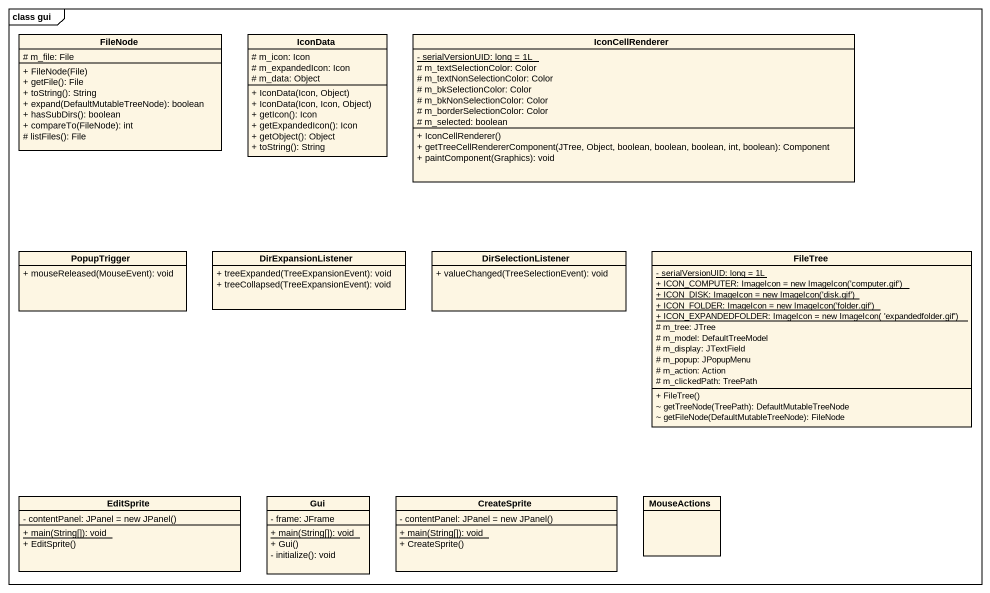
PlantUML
@startuml
mainframe class gui
hide circle
hide empty members
skinparam classAttributeIconSize 0
class FileNode {
  # m_file: File
  + FileNode(File)
  + getFile(): File
  + toString(): String
  + expand(DefaultMutableTreeNode): boolean
  + hasSubDirs(): boolean
  + compareTo(FileNode): int
  # listFiles(): File
}
class IconData {
  # m_icon: Icon
  # m_expandedIcon: Icon
  # m_data: Object
  + IconData(Icon, Object)
  + IconData(Icon, Icon, Object)
  + getIcon(): Icon
  + getExpandedIcon(): Icon
  + getObject(): Object
  + toString(): String
}
class IconCellRenderer {
  {static} - serialVersionUID: long = 1L
  # m_textSelectionColor: Color
  # m_textNonSelectionColor: Color
  # m_bkSelectionColor: Color
  # m_bkNonSelectionColor: Color
  # m_borderSelectionColor: Color
  # m_selected: boolean
  + IconCellRenderer()
  + getTreeCellRendererComponent(JTree, Object, boolean, boolean, boolean, int, boolean): Component
  + paintComponent(Graphics): void
}
class PopupTrigger {
  + mouseReleased(MouseEvent): void
}
class DirExpansionListener {
  + treeExpanded(TreeExpansionEvent): void
  + treeCollapsed(TreeExpansionEvent): void
}
class DirSelectionListener {
  + valueChanged(TreeSelectionEvent): void
}
class FileTree {
  {static} - serialVersionUID: long = 1L
  {static} {field} + ICON_COMPUTER: ImageIcon = new ImageIcon('computer.gif')
  {static} {field} + ICON_DISK: ImageIcon = new ImageIcon('disk.gif')
  {static} {field} + ICON_FOLDER: ImageIcon = new ImageIcon('folder.gif')
  {static} {field} + ICON_EXPANDEDFOLDER: ImageIcon = new ImageIcon( 'expandedfolder.gif')
  # m_tree: JTree
  # m_model: DefaultTreeModel
  # m_display: JTextField
  # m_popup: JPopupMenu
  # m_action: Action
  # m_clickedPath: TreePath
  + FileTree()
  ~ getTreeNode(TreePath): DefaultMutableTreeNode
  ~ getFileNode(DefaultMutableTreeNode): FileNode
}
class EditSprite {
  {field} - contentPanel: JPanel = new JPanel()
  {static} + main(String[]): void
  + EditSprite()
}
class Gui {
  - frame: JFrame
  {static} + main(String[]): void
  + Gui()
  - initialize(): void
}
class CreateSprite {
  {field} - contentPanel: JPanel = new JPanel()
  {static} + main(String[]): void
  + CreateSprite()
}
class MouseActions
@enduml
